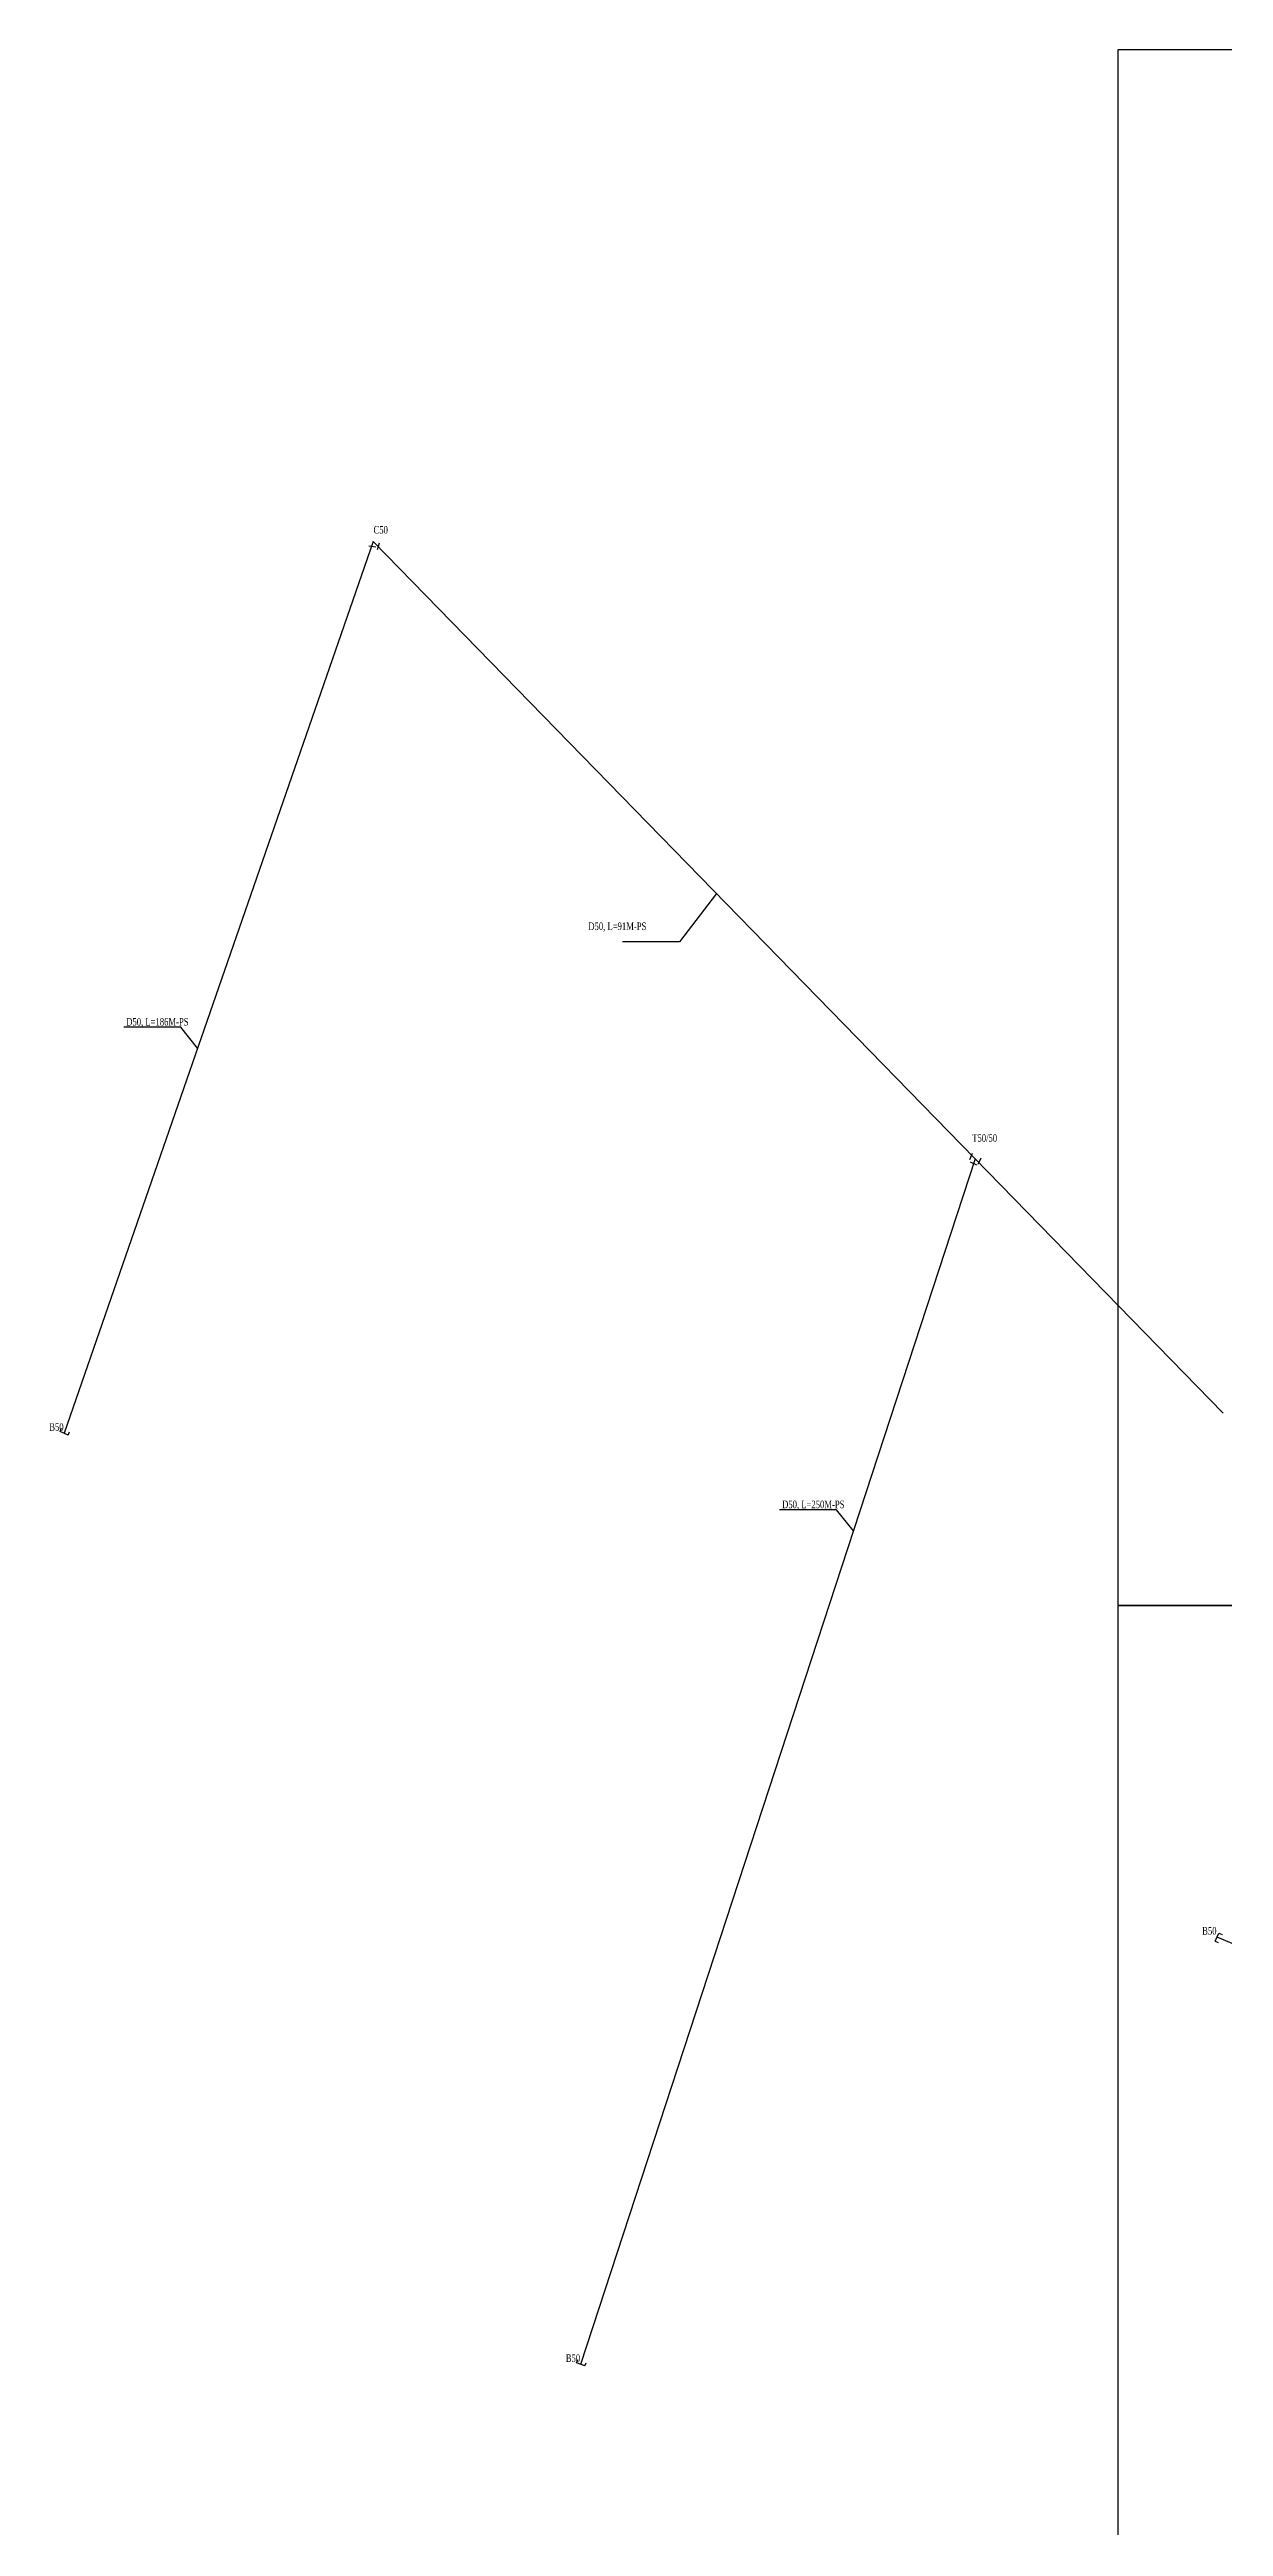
# Model space of a CAD drawing. Extents: x 549410 to 552487, y 2340860 to 2344743.
# Drawn here: x 549409.9 to 549641.4, y 2342212.1 to 2342700.2 of the extents above; entities that cross this region are included whole.
import ezdxf
from ezdxf.enums import TextEntityAlignment as Align

# ---------------------------------------------------------------- set-up
doc = ezdxf.new("R2010")
doc.units = 0
doc.header["$MEASUREMENT"] = 0
for name, color, linetype in [('50', 2, 'Continuous'), ('63', 1, 'Continuous'), ('Text D-L', 7, 'Continuous'), ('Text phu kien', 2, 'Continuous')]:
    doc.layers.add(name, color=color, linetype=linetype)
doc.styles.add('Text', font='vntimeh.shx', dxfattribs={"width": 0.75, "bigfont": 'vn.shx'})

# ---------------------------------------------------------------- blocks, each defined once
blk = doc.blocks.new('bit')
at = {"color": 3, "linetype": 'Continuous'}
for points in [[(-0.3, -0.88), (-0.3, 0.88)], [(-0.3, 0.88), (0.39, 0.88)], [(-0.3, -0.88), (0.39, -0.88)]]:
    blk.add_lwpolyline(points, dxfattribs=at)
blk = doc.blocks.new('pt')
at = {"color": 3, "linetype": 'Continuous'}
blk.add_line((0.96, -0.69), (0.96, 0.69), dxfattribs=at)

msp = doc.modelspace()

# ---------------------------------------------------------------- linework, layer by layer
at = {"layer": '63'}
for points in [[(549641.35, 2342431.47), (549473.73, 2342603.24), (549412.8, 2342427.5)], [(549592.44, 2342481.59), (549514.63, 2342244)], [(549781.85, 2342268), (549769.96, 2342273.25), (549751.58, 2342281.14), (549745.15, 2342283.9), (549640.11, 2342328.22)]]:
    msp.add_lwpolyline(points, dxfattribs=at)
at = {"layer": 'DEFPOINTS'}
for points in [[(550095.68, 2342393.53), (549620.65, 2342393.53), (549620.65, 2342700.2), (550095.68, 2342700.2)], [(550095.68, 2342086.86), (549620.65, 2342086.86), (549620.65, 2342393.53), (550095.68, 2342393.53)]]:
    msp.add_lwpolyline(points, close=True, dxfattribs=at)
at = {"layer": 'Text D-L', "color": 9}
for points in [[(549541.43, 2342533.86), (549534.16, 2342524.32), (549522.91, 2342524.32)], [(549439.11, 2342503.38), (549435.79, 2342507.51), (549424.54, 2342507.51)], [(549568.43, 2342408.26), (549565.11, 2342412.4), (549553.86, 2342412.4)]]:
    msp.add_lwpolyline(points, dxfattribs=at)

# ---------------------------------------------------------------- block references
at = {"layer": '50'}
for name, p, rotation in [('pt', (549473.73, 2342603.24), 260.3228045353976), ('pt', (549475.63, 2342601.99), 164.5276846877565), ('pt', (549592.44, 2342481.59), 155.2065692276917), ('pt', (549592.44, 2342481.59), 245.6403216253169), ('pt', (549592.44, 2342481.59), 333.6970353632757), ('bit', (549412.92, 2342427.77), 66.64732661139124), ('bit', (549640.38, 2342328.09), 334.8397879939575), ('bit', (549514.74, 2342244.28), 69.11383174050556)]:
    msp.add_blockref(name, p, dxfattribs=dict(at, rotation=rotation))

# ---------------------------------------------------------------- texts
at = {"layer": 'Text D-L', "color": 1, "style": 'Text', "width": 0.75}
for s, p in [('D50, L=91m-ps', (549516.15, 2342526.22)), ('D50, L=186m-ps', (549425.04, 2342507.39)), ('D50, L=250m-ps', (549554.36, 2342412.28))]:
    msp.add_text(s, height=1.5, dxfattribs=at).set_placement(p, align=Align.BOTTOM_LEFT)
at = {"layer": 'Text phu kien', "color": 4, "style": 'Text', "width": 0.75}
for s, p in [('C50', (549475.22, 2342605.55)), ('T50/50', (549594.3, 2342485.69)), ('B50', (549411.28, 2342428.73)), ('B50', (549638.6, 2342329.45)), ('B50', (549513.12, 2342245.23))]:
    msp.add_text(s, height=1.5, dxfattribs=at).set_placement(p, align=Align.MIDDLE_CENTER)

doc.saveas('drawing.dxf')
